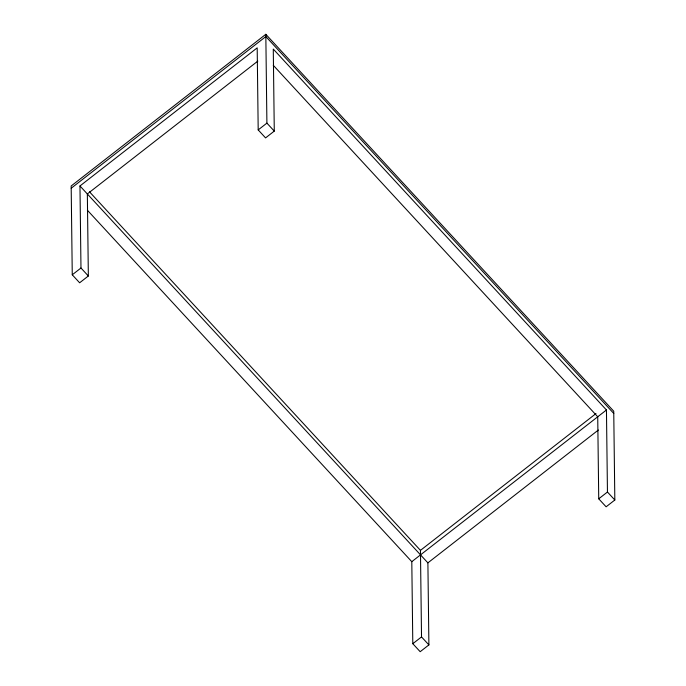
<?xml version="1.0" encoding="UTF-8"?>
<svg xmlns="http://www.w3.org/2000/svg" width="686" height="686" viewBox="0 0 686 686"><rect width="100%" height="100%" fill="white"/><g stroke="black" fill="none" stroke-linecap="round" stroke-linejoin="round"><path stroke-width="1.03" d="M273.277 65.29L597.729 416.779L598.732 498.816L606.115 506.808L614.827 500.017L613.738 411.206L265.816 34.3L71.172 185.983L72.262 274.794L79.636 282.786L88.348 275.995L87.345 193.958L257.816 61.114M71.198 188.238L265.851 36.555L613.773 413.461M88.348 275.995L80.974 268.003L79.97 185.966L257.19 47.866L258.193 129.911L265.568 137.903L274.28 131.103L273.277 49.066L606.45 409.988L607.453 492.025L614.827 500.017M72.262 274.794L80.974 268.003M258.193 129.911L266.905 123.12L265.816 34.3M87.345 210.182L411.797 561.671L412.8 643.708L420.184 651.7L428.896 644.909L421.521 636.917L420.458 550.361L595.988 413.581M411.797 561.671L606.45 409.988M428.896 644.909L427.893 562.863L598.355 430.028M412.8 643.708L421.521 636.917M598.732 498.816L607.453 492.025M266.905 123.12L274.28 131.103M89.472 191.797L420.458 550.361M79.97 185.966L427.893 562.863"/></g></svg>
